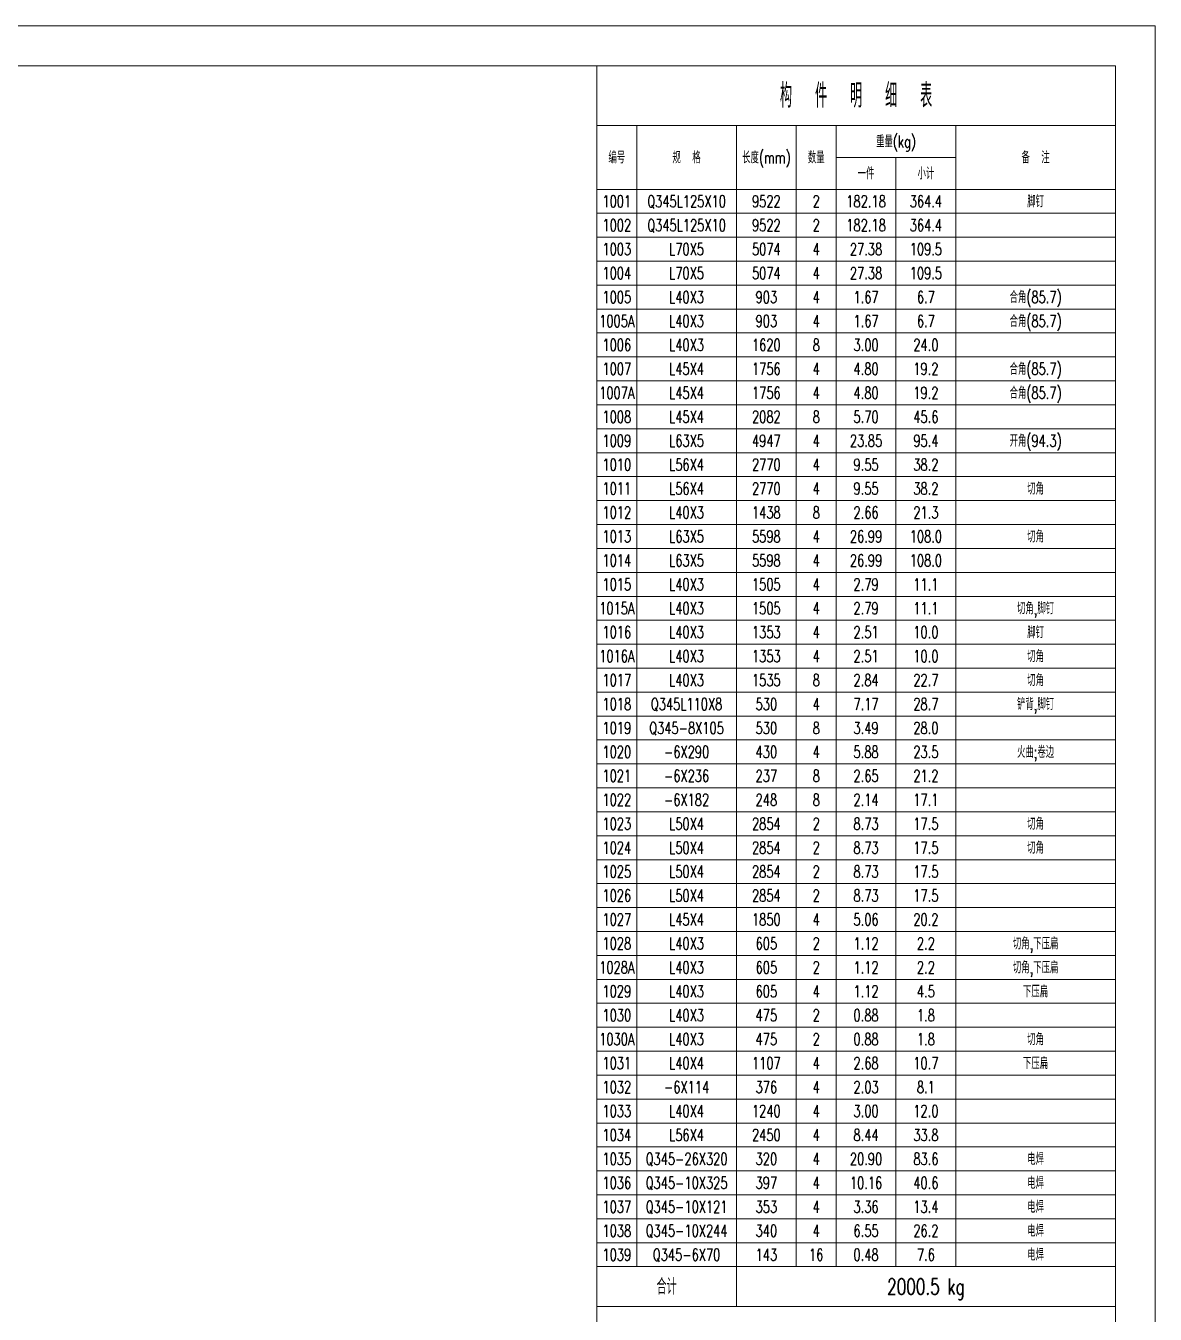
# Model space of a CAD drawing. Extents: x -13400 to 20340, y -61006 to 71674.
# Drawn here: x -2244 to 3420, y -55584 to -49126 of the extents above; entities that cross this region are included whole.
import ezdxf
from ezdxf.enums import TextEntityAlignment as Align

# ---------------------------------------------------------------- set-up
doc = ezdxf.new("R2010")
doc.units = 0
doc.header["$MEASUREMENT"] = 0
doc.layers.get('0').update_dxf_attribs({"linetype": 'CONTINUOUS', "lineweight": 25})
doc.styles.get("Standard").update_dxf_attribs({"font": 'simplex.shx', "width": 0.7, "height": 3, "bigfont": 'gbhzfs.shx'})

msp = doc.modelspace()

# ---------------------------------------------------------------- linework, layer by layer
at = {"color": 7, "linetype": 'Continuous', "lineweight": 18}
for p, q in [((-13400.26316, -49126.00648), (3419.73684, -49126.00648)), ((3419.73684, -61006.00648), (3419.73684, -49126.00648)), ((-12900.26316, -49326.00648), (3219.73684, -49326.00648)), ((3219.73684, -60806.00648), (3219.73684, -49326.00648))]:
    msp.add_line(p, q, dxfattribs=at)
at = {"color": 3, "linetype": 'Continuous', "lineweight": 13}
for points in [[(619.73684, -49326.00648), (619.73684, -49626.00648), (3219.73684, -49626.00648), (3219.73684, -49326.00648)], [(619.73684, -49626.00648), (619.73684, -49946.00648), (819.73684, -49946.00648), (819.73684, -49626.00648)], [(819.73684, -49626.00648), (819.73684, -49946.00648), (1319.73684, -49946.00648), (1319.73684, -49626.00648)], [(1319.73684, -49626.00648), (1319.73684, -49946.00648), (1619.73684, -49946.00648), (1619.73684, -49626.00648)], [(1619.73684, -49626.00648), (1619.73684, -49946.00648), (1819.73684, -49946.00648), (1819.73684, -49626.00648)], [(1819.73684, -49626.00648), (1819.73684, -49786.00648), (2419.73684, -49786.00648), (2419.73684, -49626.00648)], [(2419.73684, -49626.00648), (2419.73684, -49946.00648), (3219.73684, -49946.00648), (3219.73684, -49626.00648)], [(1819.73684, -49786.00648), (1819.73684, -49946.00648), (2119.73684, -49946.00648), (2119.73684, -49786.00648)], [(2119.73684, -49786.00648), (2119.73684, -49946.00648), (2419.73684, -49946.00648), (2419.73684, -49786.00648)], [(619.73684, -49946.00648), (619.73684, -50066.00648), (819.73684, -50066.00648), (819.73684, -49946.00648)], [(819.73684, -49946.00648), (819.73684, -50066.00648), (1319.73684, -50066.00648), (1319.73684, -49946.00648)], [(1319.73684, -49946.00648), (1319.73684, -50066.00648), (1619.73684, -50066.00648), (1619.73684, -49946.00648)], [(1619.73684, -49946.00648), (1619.73684, -50066.00648), (1819.73684, -50066.00648), (1819.73684, -49946.00648)], [(1819.73684, -49946.00648), (1819.73684, -50066.00648), (2119.73684, -50066.00648), (2119.73684, -49946.00648)], [(2119.73684, -49946.00648), (2119.73684, -50066.00648), (2419.73684, -50066.00648), (2419.73684, -49946.00648)], [(2419.73684, -49946.00648), (2419.73684, -50066.00648), (3219.73684, -50066.00648), (3219.73684, -49946.00648)], [(619.73684, -50066.00648), (619.73684, -50186.00648), (819.73684, -50186.00648), (819.73684, -50066.00648)], [(819.73684, -50066.00648), (819.73684, -50186.00648), (1319.73684, -50186.00648), (1319.73684, -50066.00648)], [(1319.73684, -50066.00648), (1319.73684, -50186.00648), (1619.73684, -50186.00648), (1619.73684, -50066.00648)], [(1619.73684, -50066.00648), (1619.73684, -50186.00648), (1819.73684, -50186.00648), (1819.73684, -50066.00648)], [(1819.73684, -50066.00648), (1819.73684, -50186.00648), (2119.73684, -50186.00648), (2119.73684, -50066.00648)], [(2119.73684, -50066.00648), (2119.73684, -50186.00648), (2419.73684, -50186.00648), (2419.73684, -50066.00648)], [(2419.73684, -50066.00648), (2419.73684, -50186.00648), (3219.73684, -50186.00648), (3219.73684, -50066.00648)], [(619.73684, -50186.00648), (619.73684, -50306.00648), (819.73684, -50306.00648), (819.73684, -50186.00648)], [(819.73684, -50186.00648), (819.73684, -50306.00648), (1319.73684, -50306.00648), (1319.73684, -50186.00648)], [(1319.73684, -50186.00648), (1319.73684, -50306.00648), (1619.73684, -50306.00648), (1619.73684, -50186.00648)], [(1619.73684, -50186.00648), (1619.73684, -50306.00648), (1819.73684, -50306.00648), (1819.73684, -50186.00648)], [(1819.73684, -50186.00648), (1819.73684, -50306.00648), (2119.73684, -50306.00648), (2119.73684, -50186.00648)], [(2119.73684, -50186.00648), (2119.73684, -50306.00648), (2419.73684, -50306.00648), (2419.73684, -50186.00648)], [(2419.73684, -50186.00648), (2419.73684, -50306.00648), (3219.73684, -50306.00648), (3219.73684, -50186.00648)], [(619.73684, -50306.00648), (619.73684, -50426.00648), (819.73684, -50426.00648), (819.73684, -50306.00648)], [(819.73684, -50306.00648), (819.73684, -50426.00648), (1319.73684, -50426.00648), (1319.73684, -50306.00648)], [(1319.73684, -50306.00648), (1319.73684, -50426.00648), (1619.73684, -50426.00648), (1619.73684, -50306.00648)], [(1619.73684, -50306.00648), (1619.73684, -50426.00648), (1819.73684, -50426.00648), (1819.73684, -50306.00648)], [(1819.73684, -50306.00648), (1819.73684, -50426.00648), (2119.73684, -50426.00648), (2119.73684, -50306.00648)], [(2119.73684, -50306.00648), (2119.73684, -50426.00648), (2419.73684, -50426.00648), (2419.73684, -50306.00648)], [(2419.73684, -50306.00648), (2419.73684, -50426.00648), (3219.73684, -50426.00648), (3219.73684, -50306.00648)], [(619.73684, -50426.00648), (619.73684, -50546.00648), (819.73684, -50546.00648), (819.73684, -50426.00648)], [(819.73684, -50426.00648), (819.73684, -50546.00648), (1319.73684, -50546.00648), (1319.73684, -50426.00648)], [(1319.73684, -50426.00648), (1319.73684, -50546.00648), (1619.73684, -50546.00648), (1619.73684, -50426.00648)], [(1619.73684, -50426.00648), (1619.73684, -50546.00648), (1819.73684, -50546.00648), (1819.73684, -50426.00648)], [(1819.73684, -50426.00648), (1819.73684, -50546.00648), (2119.73684, -50546.00648), (2119.73684, -50426.00648)], [(2119.73684, -50426.00648), (2119.73684, -50546.00648), (2419.73684, -50546.00648), (2419.73684, -50426.00648)], [(2419.73684, -50426.00648), (2419.73684, -50546.00648), (3219.73684, -50546.00648), (3219.73684, -50426.00648)], [(619.73684, -50546.00648), (619.73684, -50666.00648), (819.73684, -50666.00648), (819.73684, -50546.00648)], [(819.73684, -50546.00648), (819.73684, -50666.00648), (1319.73684, -50666.00648), (1319.73684, -50546.00648)], [(1319.73684, -50546.00648), (1319.73684, -50666.00648), (1619.73684, -50666.00648), (1619.73684, -50546.00648)], [(1619.73684, -50546.00648), (1619.73684, -50666.00648), (1819.73684, -50666.00648), (1819.73684, -50546.00648)], [(1819.73684, -50546.00648), (1819.73684, -50666.00648), (2119.73684, -50666.00648), (2119.73684, -50546.00648)], [(2119.73684, -50546.00648), (2119.73684, -50666.00648), (2419.73684, -50666.00648), (2419.73684, -50546.00648)], [(2419.73684, -50546.00648), (2419.73684, -50666.00648), (3219.73684, -50666.00648), (3219.73684, -50546.00648)], [(619.73684, -50666.00648), (619.73684, -50786.00648), (819.73684, -50786.00648), (819.73684, -50666.00648)], [(819.73684, -50666.00648), (819.73684, -50786.00648), (1319.73684, -50786.00648), (1319.73684, -50666.00648)], [(1319.73684, -50666.00648), (1319.73684, -50786.00648), (1619.73684, -50786.00648), (1619.73684, -50666.00648)], [(1619.73684, -50666.00648), (1619.73684, -50786.00648), (1819.73684, -50786.00648), (1819.73684, -50666.00648)], [(1819.73684, -50666.00648), (1819.73684, -50786.00648), (2119.73684, -50786.00648), (2119.73684, -50666.00648)], [(2119.73684, -50666.00648), (2119.73684, -50786.00648), (2419.73684, -50786.00648), (2419.73684, -50666.00648)], [(2419.73684, -50666.00648), (2419.73684, -50786.00648), (3219.73684, -50786.00648), (3219.73684, -50666.00648)], [(619.73684, -50786.00648), (619.73684, -50906.00648), (819.73684, -50906.00648), (819.73684, -50786.00648)], [(819.73684, -50786.00648), (819.73684, -50906.00648), (1319.73684, -50906.00648), (1319.73684, -50786.00648)], [(1319.73684, -50786.00648), (1319.73684, -50906.00648), (1619.73684, -50906.00648), (1619.73684, -50786.00648)], [(1619.73684, -50786.00648), (1619.73684, -50906.00648), (1819.73684, -50906.00648), (1819.73684, -50786.00648)], [(1819.73684, -50786.00648), (1819.73684, -50906.00648), (2119.73684, -50906.00648), (2119.73684, -50786.00648)], [(2119.73684, -50786.00648), (2119.73684, -50906.00648), (2419.73684, -50906.00648), (2419.73684, -50786.00648)], [(2419.73684, -50786.00648), (2419.73684, -50906.00648), (3219.73684, -50906.00648), (3219.73684, -50786.00648)], [(619.73684, -50906.00648), (619.73684, -51026.00648), (819.73684, -51026.00648), (819.73684, -50906.00648)], [(819.73684, -50906.00648), (819.73684, -51026.00648), (1319.73684, -51026.00648), (1319.73684, -50906.00648)], [(1319.73684, -50906.00648), (1319.73684, -51026.00648), (1619.73684, -51026.00648), (1619.73684, -50906.00648)], [(1619.73684, -50906.00648), (1619.73684, -51026.00648), (1819.73684, -51026.00648), (1819.73684, -50906.00648)], [(1819.73684, -50906.00648), (1819.73684, -51026.00648), (2119.73684, -51026.00648), (2119.73684, -50906.00648)], [(2119.73684, -50906.00648), (2119.73684, -51026.00648), (2419.73684, -51026.00648), (2419.73684, -50906.00648)], [(2419.73684, -50906.00648), (2419.73684, -51026.00648), (3219.73684, -51026.00648), (3219.73684, -50906.00648)], [(619.73684, -51026.00648), (619.73684, -51146.00648), (819.73684, -51146.00648), (819.73684, -51026.00648)], [(819.73684, -51026.00648), (819.73684, -51146.00648), (1319.73684, -51146.00648), (1319.73684, -51026.00648)], [(1319.73684, -51026.00648), (1319.73684, -51146.00648), (1619.73684, -51146.00648), (1619.73684, -51026.00648)], [(1619.73684, -51026.00648), (1619.73684, -51146.00648), (1819.73684, -51146.00648), (1819.73684, -51026.00648)], [(1819.73684, -51026.00648), (1819.73684, -51146.00648), (2119.73684, -51146.00648), (2119.73684, -51026.00648)], [(2119.73684, -51026.00648), (2119.73684, -51146.00648), (2419.73684, -51146.00648), (2419.73684, -51026.00648)], [(2419.73684, -51026.00648), (2419.73684, -51146.00648), (3219.73684, -51146.00648), (3219.73684, -51026.00648)], [(619.73684, -51146.00648), (619.73684, -51266.00648), (819.73684, -51266.00648), (819.73684, -51146.00648)], [(819.73684, -51146.00648), (819.73684, -51266.00648), (1319.73684, -51266.00648), (1319.73684, -51146.00648)], [(1319.73684, -51146.00648), (1319.73684, -51266.00648), (1619.73684, -51266.00648), (1619.73684, -51146.00648)], [(1619.73684, -51146.00648), (1619.73684, -51266.00648), (1819.73684, -51266.00648), (1819.73684, -51146.00648)], [(1819.73684, -51146.00648), (1819.73684, -51266.00648), (2119.73684, -51266.00648), (2119.73684, -51146.00648)], [(2119.73684, -51146.00648), (2119.73684, -51266.00648), (2419.73684, -51266.00648), (2419.73684, -51146.00648)], [(2419.73684, -51146.00648), (2419.73684, -51266.00648), (3219.73684, -51266.00648), (3219.73684, -51146.00648)], [(619.73684, -51266.00648), (619.73684, -51386.00648), (819.73684, -51386.00648), (819.73684, -51266.00648)], [(819.73684, -51266.00648), (819.73684, -51386.00648), (1319.73684, -51386.00648), (1319.73684, -51266.00648)], [(1319.73684, -51266.00648), (1319.73684, -51386.00648), (1619.73684, -51386.00648), (1619.73684, -51266.00648)], [(1619.73684, -51266.00648), (1619.73684, -51386.00648), (1819.73684, -51386.00648), (1819.73684, -51266.00648)], [(1819.73684, -51266.00648), (1819.73684, -51386.00648), (2119.73684, -51386.00648), (2119.73684, -51266.00648)], [(2119.73684, -51266.00648), (2119.73684, -51386.00648), (2419.73684, -51386.00648), (2419.73684, -51266.00648)], [(2419.73684, -51266.00648), (2419.73684, -51386.00648), (3219.73684, -51386.00648), (3219.73684, -51266.00648)], [(619.73684, -51386.00648), (619.73684, -51506.00648), (819.73684, -51506.00648), (819.73684, -51386.00648)], [(819.73684, -51386.00648), (819.73684, -51506.00648), (1319.73684, -51506.00648), (1319.73684, -51386.00648)], [(1319.73684, -51386.00648), (1319.73684, -51506.00648), (1619.73684, -51506.00648), (1619.73684, -51386.00648)], [(1619.73684, -51386.00648), (1619.73684, -51506.00648), (1819.73684, -51506.00648), (1819.73684, -51386.00648)], [(1819.73684, -51386.00648), (1819.73684, -51506.00648), (2119.73684, -51506.00648), (2119.73684, -51386.00648)], [(2119.73684, -51386.00648), (2119.73684, -51506.00648), (2419.73684, -51506.00648), (2419.73684, -51386.00648)], [(2419.73684, -51386.00648), (2419.73684, -51506.00648), (3219.73684, -51506.00648), (3219.73684, -51386.00648)], [(619.73684, -51506.00648), (619.73684, -51626.00648), (819.73684, -51626.00648), (819.73684, -51506.00648)], [(819.73684, -51506.00648), (819.73684, -51626.00648), (1319.73684, -51626.00648), (1319.73684, -51506.00648)], [(1319.73684, -51506.00648), (1319.73684, -51626.00648), (1619.73684, -51626.00648), (1619.73684, -51506.00648)], [(1619.73684, -51506.00648), (1619.73684, -51626.00648), (1819.73684, -51626.00648), (1819.73684, -51506.00648)], [(1819.73684, -51506.00648), (1819.73684, -51626.00648), (2119.73684, -51626.00648), (2119.73684, -51506.00648)], [(2119.73684, -51506.00648), (2119.73684, -51626.00648), (2419.73684, -51626.00648), (2419.73684, -51506.00648)], [(2419.73684, -51506.00648), (2419.73684, -51626.00648), (3219.73684, -51626.00648), (3219.73684, -51506.00648)], [(619.73684, -51626.00648), (619.73684, -51746.00648), (819.73684, -51746.00648), (819.73684, -51626.00648)], [(819.73684, -51626.00648), (819.73684, -51746.00648), (1319.73684, -51746.00648), (1319.73684, -51626.00648)], [(1319.73684, -51626.00648), (1319.73684, -51746.00648), (1619.73684, -51746.00648), (1619.73684, -51626.00648)], [(1619.73684, -51626.00648), (1619.73684, -51746.00648), (1819.73684, -51746.00648), (1819.73684, -51626.00648)], [(1819.73684, -51626.00648), (1819.73684, -51746.00648), (2119.73684, -51746.00648), (2119.73684, -51626.00648)], [(2119.73684, -51626.00648), (2119.73684, -51746.00648), (2419.73684, -51746.00648), (2419.73684, -51626.00648)], [(2419.73684, -51626.00648), (2419.73684, -51746.00648), (3219.73684, -51746.00648), (3219.73684, -51626.00648)], [(619.73684, -51746.00648), (619.73684, -51866.00648), (819.73684, -51866.00648), (819.73684, -51746.00648)], [(819.73684, -51746.00648), (819.73684, -51866.00648), (1319.73684, -51866.00648), (1319.73684, -51746.00648)], [(1319.73684, -51746.00648), (1319.73684, -51866.00648), (1619.73684, -51866.00648), (1619.73684, -51746.00648)], [(1619.73684, -51746.00648), (1619.73684, -51866.00648), (1819.73684, -51866.00648), (1819.73684, -51746.00648)], [(1819.73684, -51746.00648), (1819.73684, -51866.00648), (2119.73684, -51866.00648), (2119.73684, -51746.00648)], [(2119.73684, -51746.00648), (2119.73684, -51866.00648), (2419.73684, -51866.00648), (2419.73684, -51746.00648)], [(2419.73684, -51746.00648), (2419.73684, -51866.00648), (3219.73684, -51866.00648), (3219.73684, -51746.00648)], [(619.73684, -51866.00648), (619.73684, -51986.00648), (819.73684, -51986.00648), (819.73684, -51866.00648)], [(819.73684, -51866.00648), (819.73684, -51986.00648), (1319.73684, -51986.00648), (1319.73684, -51866.00648)], [(1319.73684, -51866.00648), (1319.73684, -51986.00648), (1619.73684, -51986.00648), (1619.73684, -51866.00648)], [(1619.73684, -51866.00648), (1619.73684, -51986.00648), (1819.73684, -51986.00648), (1819.73684, -51866.00648)], [(1819.73684, -51866.00648), (1819.73684, -51986.00648), (2119.73684, -51986.00648), (2119.73684, -51866.00648)], [(2119.73684, -51866.00648), (2119.73684, -51986.00648), (2419.73684, -51986.00648), (2419.73684, -51866.00648)], [(2419.73684, -51866.00648), (2419.73684, -51986.00648), (3219.73684, -51986.00648), (3219.73684, -51866.00648)], [(619.73684, -51986.00648), (619.73684, -52106.00648), (819.73684, -52106.00648), (819.73684, -51986.00648)], [(819.73684, -51986.00648), (819.73684, -52106.00648), (1319.73684, -52106.00648), (1319.73684, -51986.00648)], [(1319.73684, -51986.00648), (1319.73684, -52106.00648), (1619.73684, -52106.00648), (1619.73684, -51986.00648)], [(1619.73684, -51986.00648), (1619.73684, -52106.00648), (1819.73684, -52106.00648), (1819.73684, -51986.00648)], [(1819.73684, -51986.00648), (1819.73684, -52106.00648), (2119.73684, -52106.00648), (2119.73684, -51986.00648)], [(2119.73684, -51986.00648), (2119.73684, -52106.00648), (2419.73684, -52106.00648), (2419.73684, -51986.00648)], [(2419.73684, -51986.00648), (2419.73684, -52106.00648), (3219.73684, -52106.00648), (3219.73684, -51986.00648)], [(619.73684, -52106.00648), (619.73684, -52226.00648), (819.73684, -52226.00648), (819.73684, -52106.00648)], [(819.73684, -52106.00648), (819.73684, -52226.00648), (1319.73684, -52226.00648), (1319.73684, -52106.00648)], [(1319.73684, -52106.00648), (1319.73684, -52226.00648), (1619.73684, -52226.00648), (1619.73684, -52106.00648)], [(1619.73684, -52106.00648), (1619.73684, -52226.00648), (1819.73684, -52226.00648), (1819.73684, -52106.00648)], [(1819.73684, -52106.00648), (1819.73684, -52226.00648), (2119.73684, -52226.00648), (2119.73684, -52106.00648)], [(2119.73684, -52106.00648), (2119.73684, -52226.00648), (2419.73684, -52226.00648), (2419.73684, -52106.00648)], [(2419.73684, -52106.00648), (2419.73684, -52226.00648), (3219.73684, -52226.00648), (3219.73684, -52106.00648)], [(619.73684, -52226.00648), (619.73684, -52346.00648), (819.73684, -52346.00648), (819.73684, -52226.00648)], [(819.73684, -52226.00648), (819.73684, -52346.00648), (1319.73684, -52346.00648), (1319.73684, -52226.00648)], [(1319.73684, -52226.00648), (1319.73684, -52346.00648), (1619.73684, -52346.00648), (1619.73684, -52226.00648)], [(1619.73684, -52226.00648), (1619.73684, -52346.00648), (1819.73684, -52346.00648), (1819.73684, -52226.00648)], [(1819.73684, -52226.00648), (1819.73684, -52346.00648), (2119.73684, -52346.00648), (2119.73684, -52226.00648)], [(2119.73684, -52226.00648), (2119.73684, -52346.00648), (2419.73684, -52346.00648), (2419.73684, -52226.00648)], [(2419.73684, -52226.00648), (2419.73684, -52346.00648), (3219.73684, -52346.00648), (3219.73684, -52226.00648)], [(619.73684, -52346.00648), (619.73684, -52466.00648), (819.73684, -52466.00648), (819.73684, -52346.00648)], [(819.73684, -52346.00648), (819.73684, -52466.00648), (1319.73684, -52466.00648), (1319.73684, -52346.00648)], [(1319.73684, -52346.00648), (1319.73684, -52466.00648), (1619.73684, -52466.00648), (1619.73684, -52346.00648)], [(1619.73684, -52346.00648), (1619.73684, -52466.00648), (1819.73684, -52466.00648), (1819.73684, -52346.00648)], [(1819.73684, -52346.00648), (1819.73684, -52466.00648), (2119.73684, -52466.00648), (2119.73684, -52346.00648)], [(2119.73684, -52346.00648), (2119.73684, -52466.00648), (2419.73684, -52466.00648), (2419.73684, -52346.00648)], [(2419.73684, -52346.00648), (2419.73684, -52466.00648), (3219.73684, -52466.00648), (3219.73684, -52346.00648)], [(619.73684, -52466.00648), (619.73684, -52586.00648), (819.73684, -52586.00648), (819.73684, -52466.00648)], [(819.73684, -52466.00648), (819.73684, -52586.00648), (1319.73684, -52586.00648), (1319.73684, -52466.00648)], [(1319.73684, -52466.00648), (1319.73684, -52586.00648), (1619.73684, -52586.00648), (1619.73684, -52466.00648)], [(1619.73684, -52466.00648), (1619.73684, -52586.00648), (1819.73684, -52586.00648), (1819.73684, -52466.00648)], [(1819.73684, -52466.00648), (1819.73684, -52586.00648), (2119.73684, -52586.00648), (2119.73684, -52466.00648)], [(2119.73684, -52466.00648), (2119.73684, -52586.00648), (2419.73684, -52586.00648), (2419.73684, -52466.00648)], [(2419.73684, -52466.00648), (2419.73684, -52586.00648), (3219.73684, -52586.00648), (3219.73684, -52466.00648)], [(619.73684, -52586.00648), (619.73684, -52706.00648), (819.73684, -52706.00648), (819.73684, -52586.00648)], [(819.73684, -52586.00648), (819.73684, -52706.00648), (1319.73684, -52706.00648), (1319.73684, -52586.00648)], [(1319.73684, -52586.00648), (1319.73684, -52706.00648), (1619.73684, -52706.00648), (1619.73684, -52586.00648)], [(1619.73684, -52586.00648), (1619.73684, -52706.00648), (1819.73684, -52706.00648), (1819.73684, -52586.00648)], [(1819.73684, -52586.00648), (1819.73684, -52706.00648), (2119.73684, -52706.00648), (2119.73684, -52586.00648)], [(2119.73684, -52586.00648), (2119.73684, -52706.00648), (2419.73684, -52706.00648), (2419.73684, -52586.00648)], [(2419.73684, -52586.00648), (2419.73684, -52706.00648), (3219.73684, -52706.00648), (3219.73684, -52586.00648)], [(619.73684, -52706.00648), (619.73684, -52826.00648), (819.73684, -52826.00648), (819.73684, -52706.00648)], [(819.73684, -52706.00648), (819.73684, -52826.00648), (1319.73684, -52826.00648), (1319.73684, -52706.00648)], [(1319.73684, -52706.00648), (1319.73684, -52826.00648), (1619.73684, -52826.00648), (1619.73684, -52706.00648)], [(1619.73684, -52706.00648), (1619.73684, -52826.00648), (1819.73684, -52826.00648), (1819.73684, -52706.00648)], [(1819.73684, -52706.00648), (1819.73684, -52826.00648), (2119.73684, -52826.00648), (2119.73684, -52706.00648)], [(2119.73684, -52706.00648), (2119.73684, -52826.00648), (2419.73684, -52826.00648), (2419.73684, -52706.00648)], [(2419.73684, -52706.00648), (2419.73684, -52826.00648), (3219.73684, -52826.00648), (3219.73684, -52706.00648)], [(619.73684, -52826.00648), (619.73684, -52946.00648), (819.73684, -52946.00648), (819.73684, -52826.00648)], [(819.73684, -52826.00648), (819.73684, -52946.00648), (1319.73684, -52946.00648), (1319.73684, -52826.00648)], [(1319.73684, -52826.00648), (1319.73684, -52946.00648), (1619.73684, -52946.00648), (1619.73684, -52826.00648)], [(1619.73684, -52826.00648), (1619.73684, -52946.00648), (1819.73684, -52946.00648), (1819.73684, -52826.00648)], [(1819.73684, -52826.00648), (1819.73684, -52946.00648), (2119.73684, -52946.00648), (2119.73684, -52826.00648)], [(2119.73684, -52826.00648), (2119.73684, -52946.00648), (2419.73684, -52946.00648), (2419.73684, -52826.00648)], [(2419.73684, -52826.00648), (2419.73684, -52946.00648), (3219.73684, -52946.00648), (3219.73684, -52826.00648)], [(619.73684, -52946.00648), (619.73684, -53066.00648), (819.73684, -53066.00648), (819.73684, -52946.00648)], [(819.73684, -52946.00648), (819.73684, -53066.00648), (1319.73684, -53066.00648), (1319.73684, -52946.00648)], [(1319.73684, -52946.00648), (1319.73684, -53066.00648), (1619.73684, -53066.00648), (1619.73684, -52946.00648)], [(1619.73684, -52946.00648), (1619.73684, -53066.00648), (1819.73684, -53066.00648), (1819.73684, -52946.00648)], [(1819.73684, -52946.00648), (1819.73684, -53066.00648), (2119.73684, -53066.00648), (2119.73684, -52946.00648)], [(2119.73684, -52946.00648), (2119.73684, -53066.00648), (2419.73684, -53066.00648), (2419.73684, -52946.00648)], [(2419.73684, -52946.00648), (2419.73684, -53066.00648), (3219.73684, -53066.00648), (3219.73684, -52946.00648)], [(619.73684, -53066.00648), (619.73684, -53186.00648), (819.73684, -53186.00648), (819.73684, -53066.00648)], [(819.73684, -53066.00648), (819.73684, -53186.00648), (1319.73684, -53186.00648), (1319.73684, -53066.00648)], [(1319.73684, -53066.00648), (1319.73684, -53186.00648), (1619.73684, -53186.00648), (1619.73684, -53066.00648)], [(1619.73684, -53066.00648), (1619.73684, -53186.00648), (1819.73684, -53186.00648), (1819.73684, -53066.00648)], [(1819.73684, -53066.00648), (1819.73684, -53186.00648), (2119.73684, -53186.00648), (2119.73684, -53066.00648)], [(2119.73684, -53066.00648), (2119.73684, -53186.00648), (2419.73684, -53186.00648), (2419.73684, -53066.00648)], [(2419.73684, -53066.00648), (2419.73684, -53186.00648), (3219.73684, -53186.00648), (3219.73684, -53066.00648)], [(619.73684, -53186.00648), (619.73684, -53306.00648), (819.73684, -53306.00648), (819.73684, -53186.00648)], [(819.73684, -53186.00648), (819.73684, -53306.00648), (1319.73684, -53306.00648), (1319.73684, -53186.00648)], [(1319.73684, -53186.00648), (1319.73684, -53306.00648), (1619.73684, -53306.00648), (1619.73684, -53186.00648)], [(1619.73684, -53186.00648), (1619.73684, -53306.00648), (1819.73684, -53306.00648), (1819.73684, -53186.00648)], [(1819.73684, -53186.00648), (1819.73684, -53306.00648), (2119.73684, -53306.00648), (2119.73684, -53186.00648)], [(2119.73684, -53186.00648), (2119.73684, -53306.00648), (2419.73684, -53306.00648), (2419.73684, -53186.00648)], [(2419.73684, -53186.00648), (2419.73684, -53306.00648), (3219.73684, -53306.00648), (3219.73684, -53186.00648)], [(619.73684, -53306.00648), (619.73684, -53426.00648), (819.73684, -53426.00648), (819.73684, -53306.00648)], [(819.73684, -53306.00648), (819.73684, -53426.00648), (1319.73684, -53426.00648), (1319.73684, -53306.00648)], [(1319.73684, -53306.00648), (1319.73684, -53426.00648), (1619.73684, -53426.00648), (1619.73684, -53306.00648)], [(1619.73684, -53306.00648), (1619.73684, -53426.00648), (1819.73684, -53426.00648), (1819.73684, -53306.00648)], [(1819.73684, -53306.00648), (1819.73684, -53426.00648), (2119.73684, -53426.00648), (2119.73684, -53306.00648)], [(2119.73684, -53306.00648), (2119.73684, -53426.00648), (2419.73684, -53426.00648), (2419.73684, -53306.00648)], [(2419.73684, -53306.00648), (2419.73684, -53426.00648), (3219.73684, -53426.00648), (3219.73684, -53306.00648)], [(619.73684, -53426.00648), (619.73684, -53546.00648), (819.73684, -53546.00648), (819.73684, -53426.00648)], [(819.73684, -53426.00648), (819.73684, -53546.00648), (1319.73684, -53546.00648), (1319.73684, -53426.00648)], [(1319.73684, -53426.00648), (1319.73684, -53546.00648), (1619.73684, -53546.00648), (1619.73684, -53426.00648)], [(1619.73684, -53426.00648), (1619.73684, -53546.00648), (1819.73684, -53546.00648), (1819.73684, -53426.00648)], [(1819.73684, -53426.00648), (1819.73684, -53546.00648), (2119.73684, -53546.00648), (2119.73684, -53426.00648)], [(2119.73684, -53426.00648), (2119.73684, -53546.00648), (2419.73684, -53546.00648), (2419.73684, -53426.00648)], [(2419.73684, -53426.00648), (2419.73684, -53546.00648), (3219.73684, -53546.00648), (3219.73684, -53426.00648)], [(619.73684, -53546.00648), (619.73684, -53666.00648), (819.73684, -53666.00648), (819.73684, -53546.00648)], [(819.73684, -53546.00648), (819.73684, -53666.00648), (1319.73684, -53666.00648), (1319.73684, -53546.00648)], [(1319.73684, -53546.00648), (1319.73684, -53666.00648), (1619.73684, -53666.00648), (1619.73684, -53546.00648)], [(1619.73684, -53546.00648), (1619.73684, -53666.00648), (1819.73684, -53666.00648), (1819.73684, -53546.00648)], [(1819.73684, -53546.00648), (1819.73684, -53666.00648), (2119.73684, -53666.00648), (2119.73684, -53546.00648)], [(2119.73684, -53546.00648), (2119.73684, -53666.00648), (2419.73684, -53666.00648), (2419.73684, -53546.00648)], [(2419.73684, -53546.00648), (2419.73684, -53666.00648), (3219.73684, -53666.00648), (3219.73684, -53546.00648)], [(619.73684, -53666.00648), (619.73684, -53786.00648), (819.73684, -53786.00648), (819.73684, -53666.00648)], [(819.73684, -53666.00648), (819.73684, -53786.00648), (1319.73684, -53786.00648), (1319.73684, -53666.00648)], [(1319.73684, -53666.00648), (1319.73684, -53786.00648), (1619.73684, -53786.00648), (1619.73684, -53666.00648)], [(1619.73684, -53666.00648), (1619.73684, -53786.00648), (1819.73684, -53786.00648), (1819.73684, -53666.00648)], [(1819.73684, -53666.00648), (1819.73684, -53786.00648), (2119.73684, -53786.00648), (2119.73684, -53666.00648)], [(2119.73684, -53666.00648), (2119.73684, -53786.00648), (2419.73684, -53786.00648), (2419.73684, -53666.00648)], [(2419.73684, -53666.00648), (2419.73684, -53786.00648), (3219.73684, -53786.00648), (3219.73684, -53666.00648)], [(619.73684, -53786.00648), (619.73684, -53906.00648), (819.73684, -53906.00648), (819.73684, -53786.00648)], [(819.73684, -53786.00648), (819.73684, -53906.00648), (1319.73684, -53906.00648), (1319.73684, -53786.00648)], [(1319.73684, -53786.00648), (1319.73684, -53906.00648), (1619.73684, -53906.00648), (1619.73684, -53786.00648)], [(1619.73684, -53786.00648), (1619.73684, -53906.00648), (1819.73684, -53906.00648), (1819.73684, -53786.00648)], [(1819.73684, -53786.00648), (1819.73684, -53906.00648), (2119.73684, -53906.00648), (2119.73684, -53786.00648)], [(2119.73684, -53786.00648), (2119.73684, -53906.00648), (2419.73684, -53906.00648), (2419.73684, -53786.00648)], [(2419.73684, -53786.00648), (2419.73684, -53906.00648), (3219.73684, -53906.00648), (3219.73684, -53786.00648)], [(619.73684, -53906.00648), (619.73684, -54026.00648), (819.73684, -54026.00648), (819.73684, -53906.00648)], [(819.73684, -53906.00648), (819.73684, -54026.00648), (1319.73684, -54026.00648), (1319.73684, -53906.00648)], [(1319.73684, -53906.00648), (1319.73684, -54026.00648), (1619.73684, -54026.00648), (1619.73684, -53906.00648)], [(1619.73684, -53906.00648), (1619.73684, -54026.00648), (1819.73684, -54026.00648), (1819.73684, -53906.00648)], [(1819.73684, -53906.00648), (1819.73684, -54026.00648), (2119.73684, -54026.00648), (2119.73684, -53906.00648)], [(2119.73684, -53906.00648), (2119.73684, -54026.00648), (2419.73684, -54026.00648), (2419.73684, -53906.00648)], [(2419.73684, -53906.00648), (2419.73684, -54026.00648), (3219.73684, -54026.00648), (3219.73684, -53906.00648)], [(619.73684, -54026.00648), (619.73684, -54146.00648), (819.73684, -54146.00648), (819.73684, -54026.00648)], [(819.73684, -54026.00648), (819.73684, -54146.00648), (1319.73684, -54146.00648), (1319.73684, -54026.00648)], [(1319.73684, -54026.00648), (1319.73684, -54146.00648), (1619.73684, -54146.00648), (1619.73684, -54026.00648)], [(1619.73684, -54026.00648), (1619.73684, -54146.00648), (1819.73684, -54146.00648), (1819.73684, -54026.00648)], [(1819.73684, -54026.00648), (1819.73684, -54146.00648), (2119.73684, -54146.00648), (2119.73684, -54026.00648)], [(2119.73684, -54026.00648), (2119.73684, -54146.00648), (2419.73684, -54146.00648), (2419.73684, -54026.00648)], [(2419.73684, -54026.00648), (2419.73684, -54146.00648), (3219.73684, -54146.00648), (3219.73684, -54026.00648)], [(619.73684, -54146.00648), (619.73684, -54266.00648), (819.73684, -54266.00648), (819.73684, -54146.00648)], [(819.73684, -54146.00648), (819.73684, -54266.00648), (1319.73684, -54266.00648), (1319.73684, -54146.00648)], [(1319.73684, -54146.00648), (1319.73684, -54266.00648), (1619.73684, -54266.00648), (1619.73684, -54146.00648)], [(1619.73684, -54146.00648), (1619.73684, -54266.00648), (1819.73684, -54266.00648), (1819.73684, -54146.00648)], [(1819.73684, -54146.00648), (1819.73684, -54266.00648), (2119.73684, -54266.00648), (2119.73684, -54146.00648)], [(2119.73684, -54146.00648), (2119.73684, -54266.00648), (2419.73684, -54266.00648), (2419.73684, -54146.00648)], [(2419.73684, -54146.00648), (2419.73684, -54266.00648), (3219.73684, -54266.00648), (3219.73684, -54146.00648)], [(619.73684, -54266.00648), (619.73684, -54386.00648), (819.73684, -54386.00648), (819.73684, -54266.00648)], [(819.73684, -54266.00648), (819.73684, -54386.00648), (1319.73684, -54386.00648), (1319.73684, -54266.00648)], [(1319.73684, -54266.00648), (1319.73684, -54386.00648), (1619.73684, -54386.00648), (1619.73684, -54266.00648)], [(1619.73684, -54266.00648), (1619.73684, -54386.00648), (1819.73684, -54386.00648), (1819.73684, -54266.00648)], [(1819.73684, -54266.00648), (1819.73684, -54386.00648), (2119.73684, -54386.00648), (2119.73684, -54266.00648)], [(2119.73684, -54266.00648), (2119.73684, -54386.00648), (2419.73684, -54386.00648), (2419.73684, -54266.00648)], [(2419.73684, -54266.00648), (2419.73684, -54386.00648), (3219.73684, -54386.00648), (3219.73684, -54266.00648)], [(619.73684, -54386.00648), (619.73684, -54506.00648), (819.73684, -54506.00648), (819.73684, -54386.00648)], [(819.73684, -54386.00648), (819.73684, -54506.00648), (1319.73684, -54506.00648), (1319.73684, -54386.00648)], [(1319.73684, -54386.00648), (1319.73684, -54506.00648), (1619.73684, -54506.00648), (1619.73684, -54386.00648)], [(1619.73684, -54386.00648), (1619.73684, -54506.00648), (1819.73684, -54506.00648), (1819.73684, -54386.00648)], [(1819.73684, -54386.00648), (1819.73684, -54506.00648), (2119.73684, -54506.00648), (2119.73684, -54386.00648)], [(2119.73684, -54386.00648), (2119.73684, -54506.00648), (2419.73684, -54506.00648), (2419.73684, -54386.00648)], [(2419.73684, -54386.00648), (2419.73684, -54506.00648), (3219.73684, -54506.00648), (3219.73684, -54386.00648)], [(619.73684, -54506.00648), (619.73684, -54626.00648), (819.73684, -54626.00648), (819.73684, -54506.00648)], [(819.73684, -54506.00648), (819.73684, -54626.00648), (1319.73684, -54626.00648), (1319.73684, -54506.00648)], [(1319.73684, -54506.00648), (1319.73684, -54626.00648), (1619.73684, -54626.00648), (1619.73684, -54506.00648)], [(1619.73684, -54506.00648), (1619.73684, -54626.00648), (1819.73684, -54626.00648), (1819.73684, -54506.00648)], [(1819.73684, -54506.00648), (1819.73684, -54626.00648), (2119.73684, -54626.00648), (2119.73684, -54506.00648)], [(2119.73684, -54506.00648), (2119.73684, -54626.00648), (2419.73684, -54626.00648), (2419.73684, -54506.00648)], [(2419.73684, -54506.00648), (2419.73684, -54626.00648), (3219.73684, -54626.00648), (3219.73684, -54506.00648)], [(619.73684, -54626.00648), (619.73684, -54746.00648), (819.73684, -54746.00648), (819.73684, -54626.00648)], [(819.73684, -54626.00648), (819.73684, -54746.00648), (1319.73684, -54746.00648), (1319.73684, -54626.00648)], [(1319.73684, -54626.00648), (1319.73684, -54746.00648), (1619.73684, -54746.00648), (1619.73684, -54626.00648)], [(1619.73684, -54626.00648), (1619.73684, -54746.00648), (1819.73684, -54746.00648), (1819.73684, -54626.00648)], [(1819.73684, -54626.00648), (1819.73684, -54746.00648), (2119.73684, -54746.00648), (2119.73684, -54626.00648)], [(2119.73684, -54626.00648), (2119.73684, -54746.00648), (2419.73684, -54746.00648), (2419.73684, -54626.00648)], [(2419.73684, -54626.00648), (2419.73684, -54746.00648), (3219.73684, -54746.00648), (3219.73684, -54626.00648)], [(619.73684, -54746.00648), (619.73684, -54866.00648), (819.73684, -54866.00648), (819.73684, -54746.00648)], [(819.73684, -54746.00648), (819.73684, -54866.00648), (1319.73684, -54866.00648), (1319.73684, -54746.00648)], [(1319.73684, -54746.00648), (1319.73684, -54866.00648), (1619.73684, -54866.00648), (1619.73684, -54746.00648)], [(1619.73684, -54746.00648), (1619.73684, -54866.00648), (1819.73684, -54866.00648), (1819.73684, -54746.00648)], [(1819.73684, -54746.00648), (1819.73684, -54866.00648), (2119.73684, -54866.00648), (2119.73684, -54746.00648)], [(2119.73684, -54746.00648), (2119.73684, -54866.00648), (2419.73684, -54866.00648), (2419.73684, -54746.00648)], [(2419.73684, -54746.00648), (2419.73684, -54866.00648), (3219.73684, -54866.00648), (3219.73684, -54746.00648)], [(619.73684, -54866.00648), (619.73684, -54986.00648), (819.73684, -54986.00648), (819.73684, -54866.00648)], [(819.73684, -54866.00648), (819.73684, -54986.00648), (1319.73684, -54986.00648), (1319.73684, -54866.00648)], [(1319.73684, -54866.00648), (1319.73684, -54986.00648), (1619.73684, -54986.00648), (1619.73684, -54866.00648)], [(1619.73684, -54866.00648), (1619.73684, -54986.00648), (1819.73684, -54986.00648), (1819.73684, -54866.00648)], [(1819.73684, -54866.00648), (1819.73684, -54986.00648), (2119.73684, -54986.00648), (2119.73684, -54866.00648)], [(2119.73684, -54866.00648), (2119.73684, -54986.00648), (2419.73684, -54986.00648), (2419.73684, -54866.00648)], [(2419.73684, -54866.00648), (2419.73684, -54986.00648), (3219.73684, -54986.00648), (3219.73684, -54866.00648)], [(619.73684, -54986.00648), (619.73684, -55106.00648), (819.73684, -55106.00648), (819.73684, -54986.00648)], [(819.73684, -54986.00648), (819.73684, -55106.00648), (1319.73684, -55106.00648), (1319.73684, -54986.00648)], [(1319.73684, -54986.00648), (1319.73684, -55106.00648), (1619.73684, -55106.00648), (1619.73684, -54986.00648)], [(1619.73684, -54986.00648), (1619.73684, -55106.00648), (1819.73684, -55106.00648), (1819.73684, -54986.00648)], [(1819.73684, -54986.00648), (1819.73684, -55106.00648), (2119.73684, -55106.00648), (2119.73684, -54986.00648)], [(2119.73684, -54986.00648), (2119.73684, -55106.00648), (2419.73684, -55106.00648), (2419.73684, -54986.00648)], [(2419.73684, -54986.00648), (2419.73684, -55106.00648), (3219.73684, -55106.00648), (3219.73684, -54986.00648)], [(619.73684, -55106.00648), (619.73684, -55226.00648), (819.73684, -55226.00648), (819.73684, -55106.00648)], [(819.73684, -55106.00648), (819.73684, -55226.00648), (1319.73684, -55226.00648), (1319.73684, -55106.00648)], [(1319.73684, -55106.00648), (1319.73684, -55226.00648), (1619.73684, -55226.00648), (1619.73684, -55106.00648)], [(1619.73684, -55106.00648), (1619.73684, -55226.00648), (1819.73684, -55226.00648), (1819.73684, -55106.00648)], [(1819.73684, -55106.00648), (1819.73684, -55226.00648), (2119.73684, -55226.00648), (2119.73684, -55106.00648)], [(2119.73684, -55106.00648), (2119.73684, -55226.00648), (2419.73684, -55226.00648), (2419.73684, -55106.00648)], [(2419.73684, -55106.00648), (2419.73684, -55226.00648), (3219.73684, -55226.00648), (3219.73684, -55106.00648)], [(619.73684, -55226.00648), (619.73684, -55346.00648), (819.73684, -55346.00648), (819.73684, -55226.00648)], [(819.73684, -55226.00648), (819.73684, -55346.00648), (1319.73684, -55346.00648), (1319.73684, -55226.00648)], [(1319.73684, -55226.00648), (1319.73684, -55346.00648), (1619.73684, -55346.00648), (1619.73684, -55226.00648)], [(1619.73684, -55226.00648), (1619.73684, -55346.00648), (1819.73684, -55346.00648), (1819.73684, -55226.00648)], [(1819.73684, -55226.00648), (1819.73684, -55346.00648), (2119.73684, -55346.00648), (2119.73684, -55226.00648)], [(2119.73684, -55226.00648), (2119.73684, -55346.00648), (2419.73684, -55346.00648), (2419.73684, -55226.00648)], [(2419.73684, -55226.00648), (2419.73684, -55346.00648), (3219.73684, -55346.00648), (3219.73684, -55226.00648)], [(619.73684, -55346.00648), (619.73684, -55546.00648), (1319.73684, -55546.00648), (1319.73684, -55346.00648)], [(1319.73684, -55346.00648), (1319.73684, -55546.00648), (3219.73684, -55546.00648), (3219.73684, -55346.00648)], [(619.73684, -55546.00648), (619.73684, -55846.00648), (3219.73684, -55846.00648), (3219.73684, -55546.00648)]]:
    msp.add_lwpolyline(points, close=True, dxfattribs=at)

# ---------------------------------------------------------------- texts
at = {"color": 3, "linetype": 'Continuous', "lineweight": 13, "width": 0.7}
for s, height, p in [('构  件  明  细  表', 120, (1919.73684, -49476.00648)), ('重量(kg)', 60, (2119.73684, -49706.00648)), ('编号', 60, (719.73684, -49786.00648)), ('规  格', 60, (1069.73684, -49786.00648)), ('长度(mm)', 60, (1469.73684, -49786.00648)), ('数量', 60, (1719.73684, -49786.00648)), ('备  注', 60, (2819.73684, -49786.00648)), ('一件', 60, (1969.73684, -49866.00648)), ('小计', 60, (2269.73684, -49866.00648)), ('1001', 60, (719.73684, -50006.00648)), ('Q345L125X10', 60, (1069.73684, -50006.00648)), ('9522', 60, (1469.73684, -50006.00648)), ('2', 60, (1719.73684, -50006.00648)), ('182.18', 60, (1969.73684, -50006.00648)), ('364.4', 60, (2269.73684, -50006.00648)), ('脚钉', 60, (2819.73684, -50006.00648)), ('1002', 60, (719.73684, -50126.00648)), ('Q345L125X10', 60, (1069.73684, -50126.00648)), ('9522', 60, (1469.73684, -50126.00648)), ('2', 60, (1719.73684, -50126.00648)), ('182.18', 60, (1969.73684, -50126.00648)), ('364.4', 60, (2269.73684, -50126.00648)), ('1003', 60, (719.73684, -50246.00648)), ('L70X5', 60, (1069.73684, -50246.00648)), ('5074', 60, (1469.73684, -50246.00648)), ('4', 60, (1719.73684, -50246.00648)), ('27.38', 60, (1969.73684, -50246.00648)), ('109.5', 60, (2269.73684, -50246.00648)), ('1004', 60, (719.73684, -50366.00648)), ('L70X5', 60, (1069.73684, -50366.00648)), ('5074', 60, (1469.73684, -50366.00648)), ('4', 60, (1719.73684, -50366.00648)), ('27.38', 60, (1969.73684, -50366.00648)), ('109.5', 60, (2269.73684, -50366.00648)), ('1005', 60, (719.73684, -50486.00648)), ('L40X3', 60, (1069.73684, -50486.00648)), ('903', 60, (1469.73684, -50486.00648)), ('4', 60, (1719.73684, -50486.00648)), ('1.67', 60, (1969.73684, -50486.00648)), ('6.7', 60, (2269.73684, -50486.00648)), ('合角(85.7)', 60, (2819.73684, -50486.00648)), ('合角(85.7)', 60, (2819.73684, -50606.00648)), ('1005A', 60, (719.73684, -50606.00648)), ('L40X3', 60, (1069.73684, -50606.00648)), ('903', 60, (1469.73684, -50606.00648)), ('4', 60, (1719.73684, -50606.00648)), ('1.67', 60, (1969.73684, -50606.00648)), ('6.7', 60, (2269.73684, -50606.00648)), ('1006', 60, (719.73684, -50726.00648)), ('L40X3', 60, (1069.73684, -50726.00648)), ('1620', 60, (1469.73684, -50726.00648)), ('8', 60, (1719.73684, -50726.00648)), ('3.00', 60, (1969.73684, -50726.00648)), ('24.0', 60, (2269.73684, -50726.00648)), ('1007', 60, (719.73684, -50846.00648)), ('L45X4', 60, (1069.73684, -50846.00648)), ('1756', 60, (1469.73684, -50846.00648)), ('4', 60, (1719.73684, -50846.00648)), ('4.80', 60, (1969.73684, -50846.00648)), ('19.2', 60, (2269.73684, -50846.00648)), ('合角(85.7)', 60, (2819.73684, -50846.00648)), ('1007A', 60, (719.73684, -50966.00648)), ('L45X4', 60, (1069.73684, -50966.00648)), ('1756', 60, (1469.73684, -50966.00648)), ('4', 60, (1719.73684, -50966.00648)), ('4.80', 60, (1969.73684, -50966.00648)), ('19.2', 60, (2269.73684, -50966.00648)), ('合角(85.7)', 60, (2819.73684, -50966.00648)), ('1008', 60, (719.73684, -51086.00648)), ('L45X4', 60, (1069.73684, -51086.00648)), ('2082', 60, (1469.73684, -51086.00648)), ('8', 60, (1719.73684, -51086.00648)), ('5.70', 60, (1969.73684, -51086.00648)), ('45.6', 60, (2269.73684, -51086.00648)), ('1009', 60, (719.73684, -51206.00648)), ('L63X5', 60, (1069.73684, -51206.00648)), ('4947', 60, (1469.73684, -51206.00648)), ('4', 60, (1719.73684, -51206.00648)), ('23.85', 60, (1969.73684, -51206.00648)), ('95.4', 60, (2269.73684, -51206.00648)), ('开角(94.3)', 60, (2819.73684, -51206.00648)), ('1010', 60, (719.73684, -51326.00648)), ('L56X4', 60, (1069.73684, -51326.00648)), ('2770', 60, (1469.73684, -51326.00648)), ('4', 60, (1719.73684, -51326.00648)), ('9.55', 60, (1969.73684, -51326.00648)), ('38.2', 60, (2269.73684, -51326.00648)), ('1011', 60, (719.73684, -51446.00648)), ('L56X4', 60, (1069.73684, -51446.00648)), ('2770', 60, (1469.73684, -51446.00648)), ('4', 60, (1719.73684, -51446.00648)), ('9.55', 60, (1969.73684, -51446.00648)), ('38.2', 60, (2269.73684, -51446.00648)), ('切角', 60, (2819.73684, -51446.00648)), ('1012', 60, (719.73684, -51566.00648)), ('L40X3', 60, (1069.73684, -51566.00648)), ('1438', 60, (1469.73684, -51566.00648)), ('8', 60, (1719.73684, -51566.00648)), ('2.66', 60, (1969.73684, -51566.00648)), ('21.3', 60, (2269.73684, -51566.00648)), ('1013', 60, (719.73684, -51686.00648)), ('L63X5', 60, (1069.73684, -51686.00648)), ('5598', 60, (1469.73684, -51686.00648)), ('4', 60, (1719.73684, -51686.00648)), ('26.99', 60, (1969.73684, -51686.00648)), ('108.0', 60, (2269.73684, -51686.00648)), ('切角', 60, (2819.73684, -51686.00648)), ('1014', 60, (719.73684, -51806.00648)), ('L63X5', 60, (1069.73684, -51806.00648)), ('5598', 60, (1469.73684, -51806.00648)), ('4', 60, (1719.73684, -51806.00648)), ('26.99', 60, (1969.73684, -51806.00648)), ('108.0', 60, (2269.73684, -51806.00648)), ('1015', 60, (719.73684, -51926.00648)), ('L40X3', 60, (1069.73684, -51926.00648)), ('1505', 60, (1469.73684, -51926.00648)), ('4', 60, (1719.73684, -51926.00648)), ('2.79', 60, (1969.73684, -51926.00648)), ('11.1', 60, (2269.73684, -51926.00648)), ('1015A', 60, (719.73684, -52046.00648)), ('L40X3', 60, (1069.73684, -52046.00648)), ('1505', 60, (1469.73684, -52046.00648)), ('4', 60, (1719.73684, -52046.00648)), ('2.79', 60, (1969.73684, -52046.00648)), ('11.1', 60, (2269.73684, -52046.00648)), ('切角,脚钉', 60, (2819.73684, -52046.00648)), ('1016', 60, (719.73684, -52166.00648)), ('L40X3', 60, (1069.73684, -52166.00648)), ('1353', 60, (1469.73684, -52166.00648)), ('4', 60, (1719.73684, -52166.00648)), ('2.51', 60, (1969.73684, -52166.00648)), ('10.0', 60, (2269.73684, -52166.00648)), ('脚钉', 60, (2819.73684, -52166.00648)), ('1016A', 60, (719.73684, -52286.00648)), ('L40X3', 60, (1069.73684, -52286.00648)), ('1353', 60, (1469.73684, -52286.00648)), ('4', 60, (1719.73684, -52286.00648)), ('2.51', 60, (1969.73684, -52286.00648)), ('10.0', 60, (2269.73684, -52286.00648)), ('切角', 60, (2819.73684, -52286.00648)), ('1017', 60, (719.73684, -52406.00648)), ('L40X3', 60, (1069.73684, -52406.00648)), ('1535', 60, (1469.73684, -52406.00648)), ('8', 60, (1719.73684, -52406.00648)), ('2.84', 60, (1969.73684, -52406.00648)), ('22.7', 60, (2269.73684, -52406.00648)), ('切角', 60, (2819.73684, -52406.00648)), ('1018', 60, (719.73684, -52526.00648)), ('Q345L110X8', 60, (1069.73684, -52526.00648)), ('530', 60, (1469.73684, -52526.00648)), ('4', 60, (1719.73684, -52526.00648)), ('7.17', 60, (1969.73684, -52526.00648)), ('28.7', 60, (2269.73684, -52526.00648)), ('铲背,脚钉', 60, (2819.73684, -52526.00648)), ('1019', 60, (719.73684, -52646.00648)), ('Q345-8X105', 60, (1069.73684, -52646.00648)), ('530', 60, (1469.73684, -52646.00648)), ('8', 60, (1719.73684, -52646.00648)), ('3.49', 60, (1969.73684, -52646.00648)), ('28.0', 60, (2269.73684, -52646.00648)), ('1020', 60, (719.73684, -52766.00648)), ('-6X290', 60, (1069.73684, -52766.00648)), ('430', 60, (1469.73684, -52766.00648)), ('4', 60, (1719.73684, -52766.00648)), ('5.88', 60, (1969.73684, -52766.00648)), ('23.5', 60, (2269.73684, -52766.00648)), ('火曲;卷边', 60, (2819.73684, -52766.00648)), ('1021', 60, (719.73684, -52886.00648)), ('-6X236', 60, (1069.73684, -52886.00648)), ('237', 60, (1469.73684, -52886.00648)), ('8', 60, (1719.73684, -52886.00648)), ('2.65', 60, (1969.73684, -52886.00648)), ('21.2', 60, (2269.73684, -52886.00648)), ('1022', 60, (719.73684, -53006.00648)), ('-6X182', 60, (1069.73684, -53006.00648)), ('248', 60, (1469.73684, -53006.00648)), ('8', 60, (1719.73684, -53006.00648)), ('2.14', 60, (1969.73684, -53006.00648)), ('17.1', 60, (2269.73684, -53006.00648)), ('1023', 60, (719.73684, -53126.00648)), ('L50X4', 60, (1069.73684, -53126.00648)), ('2854', 60, (1469.73684, -53126.00648)), ('2', 60, (1719.73684, -53126.00648)), ('8.73', 60, (1969.73684, -53126.00648)), ('17.5', 60, (2269.73684, -53126.00648)), ('切角', 60, (2819.73684, -53126.00648)), ('1024', 60, (719.73684, -53246.00648)), ('L50X4', 60, (1069.73684, -53246.00648)), ('2854', 60, (1469.73684, -53246.00648)), ('2', 60, (1719.73684, -53246.00648)), ('8.73', 60, (1969.73684, -53246.00648)), ('17.5', 60, (2269.73684, -53246.00648)), ('切角', 60, (2819.73684, -53246.00648)), ('1025', 60, (719.73684, -53366.00648)), ('L50X4', 60, (1069.73684, -53366.00648)), ('2854', 60, (1469.73684, -53366.00648)), ('2', 60, (1719.73684, -53366.00648)), ('8.73', 60, (1969.73684, -53366.00648)), ('17.5', 60, (2269.73684, -53366.00648)), ('1026', 60, (719.73684, -53486.00648)), ('L50X4', 60, (1069.73684, -53486.00648)), ('2854', 60, (1469.73684, -53486.00648)), ('2', 60, (1719.73684, -53486.00648)), ('8.73', 60, (1969.73684, -53486.00648)), ('17.5', 60, (2269.73684, -53486.00648)), ('1027', 60, (719.73684, -53606.00648)), ('L45X4', 60, (1069.73684, -53606.00648)), ('1850', 60, (1469.73684, -53606.00648)), ('4', 60, (1719.73684, -53606.00648)), ('5.06', 60, (1969.73684, -53606.00648)), ('20.2', 60, (2269.73684, -53606.00648)), ('1028', 60, (719.73684, -53726.00648)), ('L40X3', 60, (1069.73684, -53726.00648)), ('605', 60, (1469.73684, -53726.00648)), ('2', 60, (1719.73684, -53726.00648)), ('1.12', 60, (1969.73684, -53726.00648)), ('2.2', 60, (2269.73684, -53726.00648)), ('切角,下压扁', 60, (2819.73684, -53726.00648)), ('1028A', 60, (719.73684, -53846.00648)), ('L40X3', 60, (1069.73684, -53846.00648)), ('605', 60, (1469.73684, -53846.00648)), ('2', 60, (1719.73684, -53846.00648)), ('1.12', 60, (1969.73684, -53846.00648)), ('2.2', 60, (2269.73684, -53846.00648)), ('切角,下压扁', 60, (2819.73684, -53846.00648)), ('1029', 60, (719.73684, -53966.00648)), ('L40X3', 60, (1069.73684, -53966.00648)), ('605', 60, (1469.73684, -53966.00648)), ('4', 60, (1719.73684, -53966.00648)), ('1.12', 60, (1969.73684, -53966.00648)), ('4.5', 60, (2269.73684, -53966.00648)), ('下压扁', 60, (2819.73684, -53966.00648)), ('1030', 60, (719.73684, -54086.00648)), ('L40X3', 60, (1069.73684, -54086.00648)), ('475', 60, (1469.73684, -54086.00648)), ('2', 60, (1719.73684, -54086.00648)), ('0.88', 60, (1969.73684, -54086.00648)), ('1.8', 60, (2269.73684, -54086.00648)), ('1030A', 60, (719.73684, -54206.00648)), ('L40X3', 60, (1069.73684, -54206.00648)), ('475', 60, (1469.73684, -54206.00648)), ('2', 60, (1719.73684, -54206.00648)), ('0.88', 60, (1969.73684, -54206.00648)), ('1.8', 60, (2269.73684, -54206.00648)), ('切角', 60, (2819.73684, -54206.00648)), ('1031', 60, (719.73684, -54326.00648)), ('L40X4', 60, (1069.73684, -54326.00648)), ('1107', 60, (1469.73684, -54326.00648)), ('4', 60, (1719.73684, -54326.00648)), ('2.68', 60, (1969.73684, -54326.00648)), ('10.7', 60, (2269.73684, -54326.00648)), ('下压扁', 60, (2819.73684, -54326.00648)), ('1032', 60, (719.73684, -54446.00648)), ('-6X114', 60, (1069.73684, -54446.00648)), ('376', 60, (1469.73684, -54446.00648)), ('4', 60, (1719.73684, -54446.00648)), ('2.03', 60, (1969.73684, -54446.00648)), ('8.1', 60, (2269.73684, -54446.00648)), ('1033', 60, (719.73684, -54566.00648)), ('L40X4', 60, (1069.73684, -54566.00648)), ('1240', 60, (1469.73684, -54566.00648)), ('4', 60, (1719.73684, -54566.00648)), ('3.00', 60, (1969.73684, -54566.00648)), ('12.0', 60, (2269.73684, -54566.00648)), ('1034', 60, (719.73684, -54686.00648)), ('L56X4', 60, (1069.73684, -54686.00648)), ('2450', 60, (1469.73684, -54686.00648)), ('4', 60, (1719.73684, -54686.00648)), ('8.44', 60, (1969.73684, -54686.00648)), ('33.8', 60, (2269.73684, -54686.00648)), ('1035', 60, (719.73684, -54806.00648)), ('Q345-26X320', 60, (1069.73684, -54806.00648)), ('320', 60, (1469.73684, -54806.00648)), ('4', 60, (1719.73684, -54806.00648)), ('20.90', 60, (1969.73684, -54806.00648)), ('83.6', 60, (2269.73684, -54806.00648)), ('电焊', 60, (2819.73684, -54806.00648)), ('1036', 60, (719.73684, -54926.00648)), ('Q345-10X325', 60, (1069.73684, -54926.00648)), ('397', 60, (1469.73684, -54926.00648)), ('4', 60, (1719.73684, -54926.00648)), ('10.16', 60, (1969.73684, -54926.00648)), ('40.6', 60, (2269.73684, -54926.00648)), ('电焊', 60, (2819.73684, -54926.00648)), ('1037', 60, (719.73684, -55046.00648)), ('Q345-10X121', 60, (1069.73684, -55046.00648)), ('353', 60, (1469.73684, -55046.00648)), ('4', 60, (1719.73684, -55046.00648)), ('3.36', 60, (1969.73684, -55046.00648)), ('13.4', 60, (2269.73684, -55046.00648)), ('电焊', 60, (2819.73684, -55046.00648)), ('1038', 60, (719.73684, -55166.00648)), ('Q345-10X244', 60, (1069.73684, -55166.00648)), ('340', 60, (1469.73684, -55166.00648)), ('4', 60, (1719.73684, -55166.00648)), ('6.55', 60, (1969.73684, -55166.00648)), ('26.2', 60, (2269.73684, -55166.00648)), ('电焊', 60, (2819.73684, -55166.00648)), ('1039', 60, (719.73684, -55286.00648)), ('Q345-6X70', 60, (1069.73684, -55286.00648)), ('143', 60, (1469.73684, -55286.00648)), ('16', 60, (1719.73684, -55286.00648)), ('0.48', 60, (1969.73684, -55286.00648)), ('7.6', 60, (2269.73684, -55286.00648)), ('电焊', 60, (2819.73684, -55286.00648)), ('合计', 80, (969.73684, -55446.00648)), ('2000.5 kg', 80, (2269.73684, -55446.00648))]:
    msp.add_text(s, height=height, dxfattribs=at).set_placement(p, align=Align.MIDDLE_CENTER)

doc.saveas('drawing.dxf')
